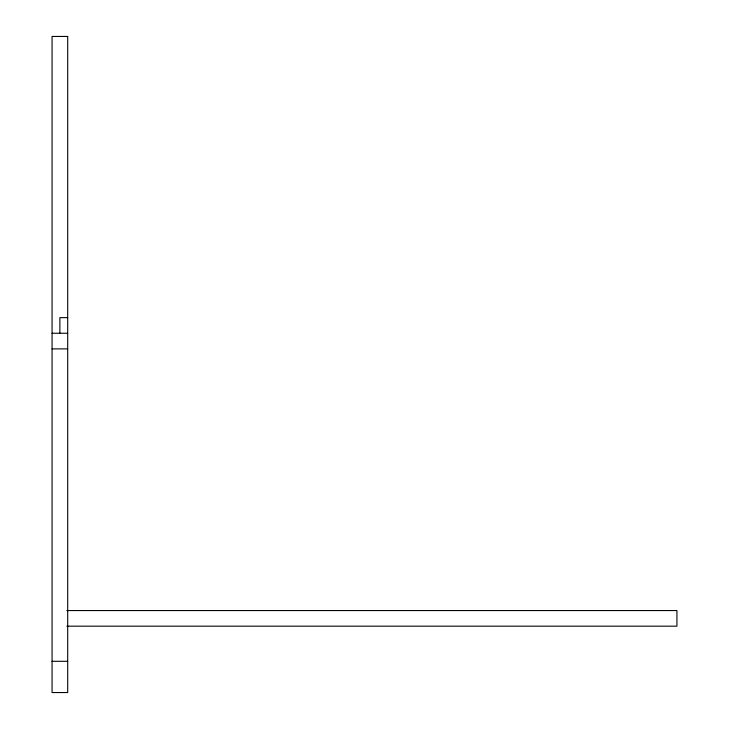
<?xml version="1.0" encoding="UTF-8"?>
<svg xmlns="http://www.w3.org/2000/svg" width="729" height="729" viewBox="0 0 729 729"><rect width="100%" height="100%" fill="white"/><g stroke="black" fill="none" stroke-linecap="round" stroke-linejoin="round"><path stroke-width="1.09" d="M67.697 317.634L59.878 317.634L59.878 333.253M52.069 333.253L67.697 333.253M52.069 348.881L67.697 348.881M66.868 610.556L676.931 610.556L676.931 626.175L66.868 626.175M52.069 661.303L67.697 661.303M67.697 36.45L52.069 36.45L52.069 692.55L67.697 692.55L67.697 36.45"/></g></svg>
